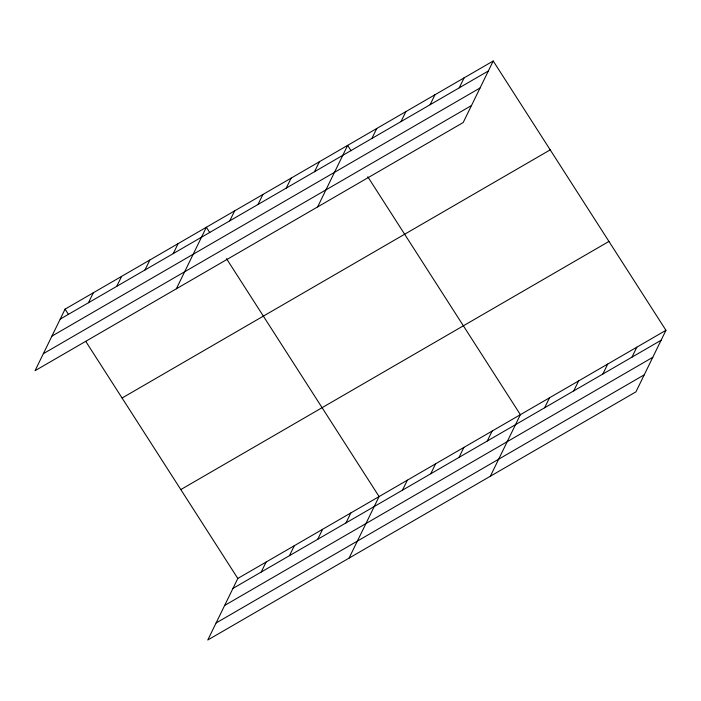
<?xml version="1.0" encoding="UTF-8"?>
<svg xmlns="http://www.w3.org/2000/svg" width="701" height="701" viewBox="0 0 701 701"><rect width="100%" height="100%" fill="white"/><g stroke="black" fill="none" stroke-linecap="round" stroke-linejoin="round"><path stroke-width="1.05" d="M493.215 60.996L65.07 309.141L35.05 370.698L463.186 122.544L493.215 60.996L665.95 330.302L635.93 391.859L207.785 640.004L237.814 578.456L665.95 330.302M88.466 302.736L93.329 292.764M116.716 286.358L121.588 276.387M144.976 269.981L149.839 260.01M173.235 253.604L178.098 243.633M176.337 288.803L206.357 227.255L209.809 232.644M229.753 220.85L234.616 210.878M258.003 204.473L262.875 194.501M286.262 188.096L291.125 178.124M314.521 171.719L319.384 161.738M317.623 206.918L347.643 145.361L351.096 150.75M371.889 138.465L376.752 128.493M401.007 121.588L405.87 111.617M430.116 104.712L434.979 94.74M459.234 87.844L464.097 77.864M261.201 572.051L266.065 562.079M289.46 555.674L294.324 545.702M317.719 539.297L322.583 529.325M345.979 522.92L350.842 512.948M349.072 558.119L379.092 496.562L226.511 258.678M402.488 490.165L407.351 480.185M430.747 473.78L435.61 463.808M459.006 457.402L463.869 447.431M487.265 441.025L492.128 431.054M490.358 476.224L520.379 414.677L367.797 176.783M544.633 407.772L549.496 397.8M573.742 390.904L578.605 380.932M602.86 374.027L607.723 364.056M631.969 357.151L636.832 347.179M60.207 319.113L488.343 70.967M51.9 336.138L480.045 87.984M43.348 353.672L471.493 105.527M122.07 398.019L550.215 149.865M180.805 489.578L608.95 241.433M232.942 588.428L661.087 340.274M224.644 605.454L652.78 357.3M216.092 622.987L644.228 374.833M65.07 309.141L68.523 314.53M85.802 341.457L237.814 578.456"/></g></svg>
